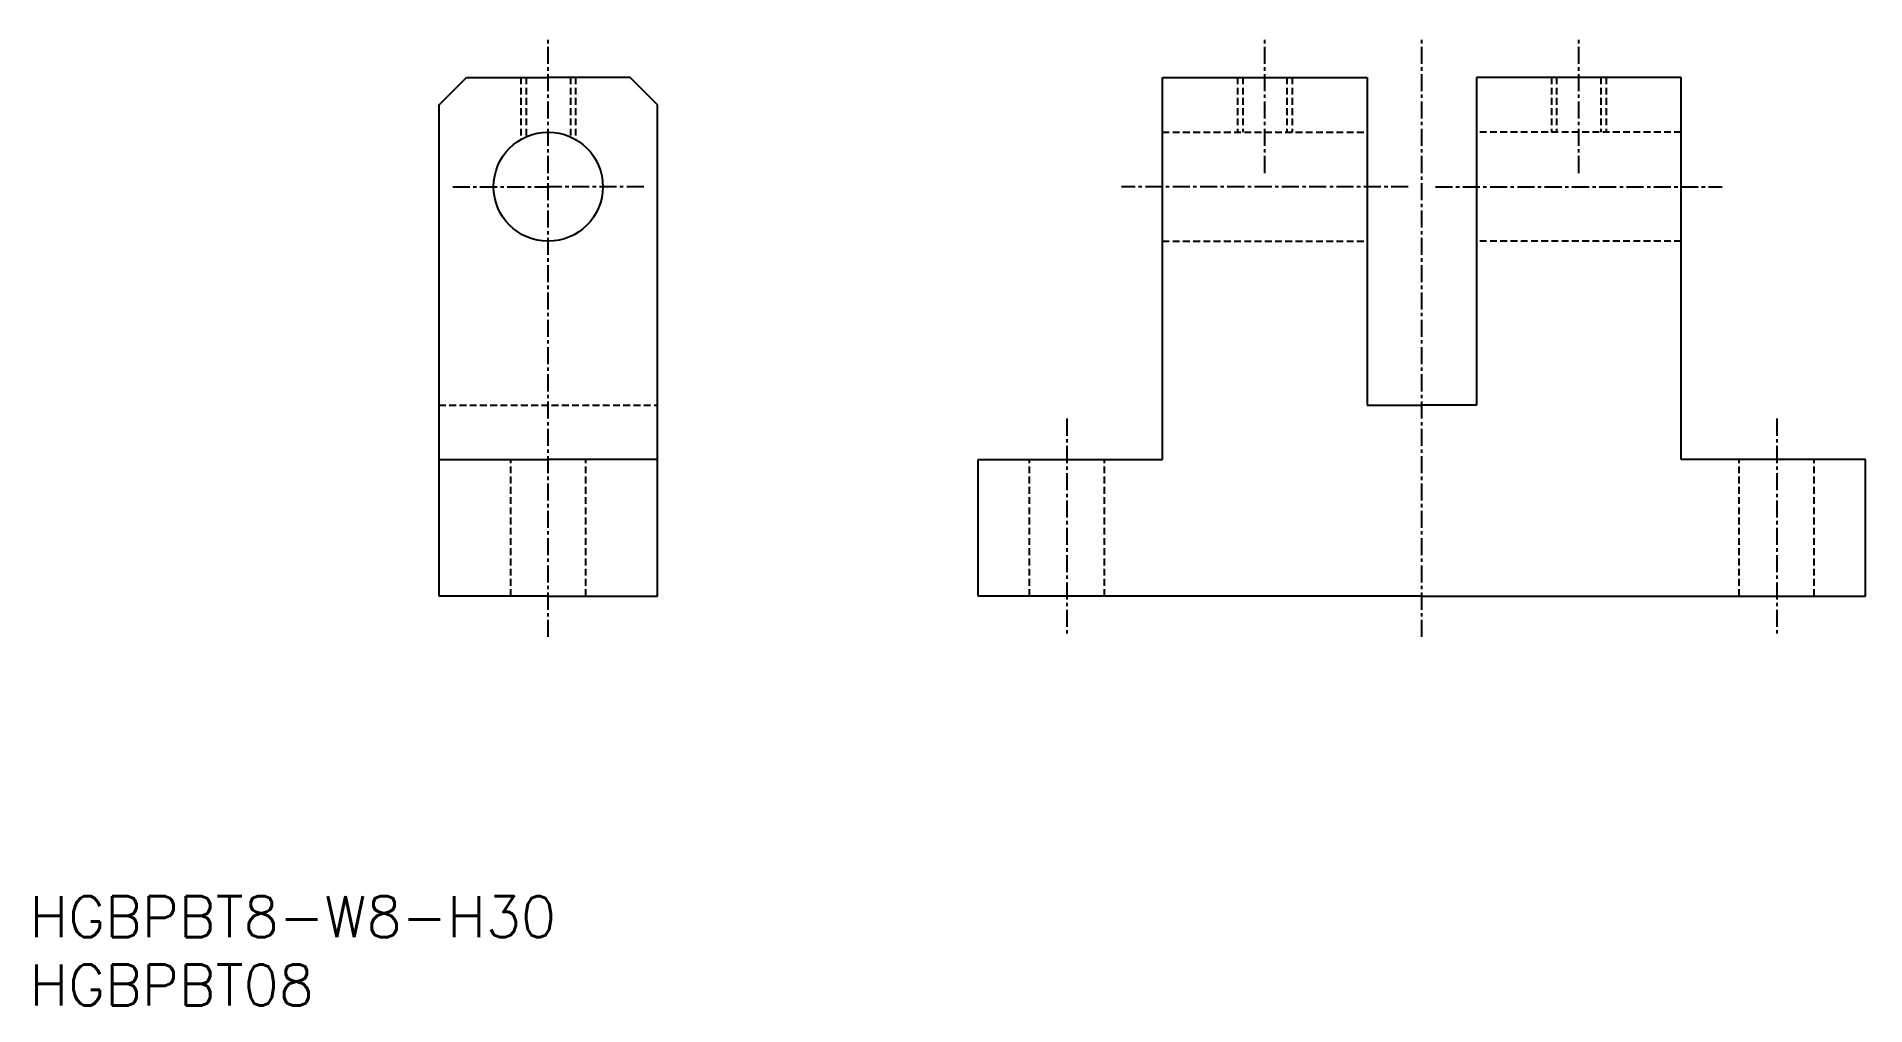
# Model space of a CAD drawing. Extents: x 1 to 134, y 0 to 71.
import ezdxf

# ---------------------------------------------------------------- set-up
doc = ezdxf.new("R2010")
doc.units = 0
doc.linetypes.add('CENTER', pattern=[2, 1.25, -0.25, 0.25, -0.25])
doc.linetypes.add('DASHED', pattern=[0.75, 0.5, -0.25])
doc.layers.get('0').update_dxf_attribs({"linetype": 'CONTINUOUS'})
doc.layers.add('CENTER', color=1, linetype='CENTER')
doc.styles.get("Standard").update_dxf_attribs({"font": 'txt.shx'})

# ---------------------------------------------------------------- blocks, each defined once
blk = doc.blocks.new('*U12')
at = {"color": 7, "linetype": 'CONTINUOUS'}
blk.add_text('HGBPBT08', height=3, dxfattribs=at).set_placement((0, 0))
blk = doc.blocks.new('*U13')
at = {"color": 7, "linetype": 'CONTINUOUS'}
blk.add_text('HGBPBT8-W8-H30', height=3, dxfattribs=at).set_placement((0, 5))

msp = doc.modelspace()

# ---------------------------------------------------------------- linework, layer by layer
for p, q in [((30, 66), (32, 68)), ((32, 68), (38, 68)), ((44, 68), (38, 68)), ((46, 66), (44, 68)), ((83, 40), (83, 68)), ((83, 68), (98, 68)), ((98, 68), (98, 44)), ((106, 68), (106, 44)), ((121, 68), (106, 68)), ((121, 40), (121, 68)), ((30, 30), (30, 66)), ((46, 30), (46, 66)), ((98, 44), (102, 44)), ((106, 44), (102, 44)), ((30, 40), (38, 40)), ((46, 40), (38, 40)), ((69.5, 30), (69.5, 40)), ((69.5, 40), (83, 40)), ((134.5, 40), (121, 40)), ((134.5, 30), (134.5, 40)), ((38, 30), (30, 30)), ((38, 30), (46, 30)), ((102, 30), (69.5, 30)), ((102, 30), (134.5, 30))]:
    msp.add_line(p, q)
at = {"color": 3, "linetype": 'DASHED'}
for p, q in [((36, 68), (36, 63.464)), ((36.379, 68), (36.379, 63.657)), ((39.621, 68), (39.621, 63.657)), ((40, 68), (40, 63.464)), ((88.5, 68), (88.5, 64)), ((88.879, 68), (88.879, 64)), ((92.121, 68), (92.121, 64)), ((92.5, 68), (92.5, 64)), ((111.5, 68), (111.5, 64)), ((111.879, 68), (111.879, 64)), ((115.121, 68), (115.121, 64)), ((115.5, 68), (115.5, 64)), ((83, 64), (98, 64)), ((121, 64), (106, 64)), ((83, 56), (98, 56)), ((121, 56), (106, 56)), ((30, 44), (46, 44)), ((35.25, 30), (35.25, 40)), ((40.75, 30), (40.75, 40)), ((73.25, 30), (73.25, 40)), ((78.75, 30), (78.75, 40)), ((125.25, 30), (125.25, 40)), ((130.75, 30), (130.75, 40))]:
    msp.add_line(p, q, dxfattribs=at)
msp.add_circle((38, 60), 4)
at = {"layer": 'CENTER', "color": 1, "linetype": 'CENTER'}
for p, q in [((38, 27), (38, 71)), ((90.5, 61), (90.5, 71)), ((102, 27), (102, 71)), ((113.5, 61), (113.5, 71)), ((31, 60), (38, 60)), ((45, 60), (38, 60)), ((101, 60), (80, 60)), ((103, 60), (124, 60)), ((76, 43), (76, 27)), ((128, 43), (128, 27))]:
    msp.add_line(p, q, dxfattribs=at)

# ---------------------------------------------------------------- block references
at = {"color": 7, "linetype": 'CONTINUOUS'}
for name in ['*U13', '*U12']:
    msp.add_blockref(name, (0, 0), dxfattribs=at)

doc.saveas('drawing.dxf')
